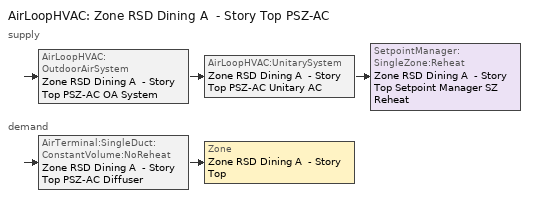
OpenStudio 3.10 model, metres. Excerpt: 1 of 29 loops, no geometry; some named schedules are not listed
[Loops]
AirLoopHVAC 'Zone RSD Dining A  - Story Top PSZ-AC'
 supply: AirLoopHVAC:OutdoorAirSystem 'Zone RSD Dining A  - Story Top PSZ-AC OA System' > AirLoopHVAC:UnitarySystem 'Zone RSD Dining A  - Story Top PSZ-AC Unitary AC' > SetpointManager:SingleZone:Reheat 'Zone RSD Dining A  - Story Top Setpoint Manager SZ Reheat'
 demand: AirTerminal:SingleDuct:ConstantVolume:NoReheat 'Zone RSD Dining A  - Story Top PSZ-AC Diffuser' > Zone 'Zone RSD Dining A  - Story Top'
[Sizing:Zone]
Zone RSD Dining A  - Story Top: Zone Cooling Design Supply Air Temperature Input Method=SupplyAirTemperature; Zone Cooling Design Supply Air Temperature {C}=12.7778; Zone Cooling Design Supply Air Temperature Difference {deltaC}=11.11; Zone Heating Design Supply Air Temperature Input Method=SupplyAirTemperature; Zone Heating Design Supply Air Temperature {C}=50; Zone Heating Design Supply Air Temperature Difference {deltaC}=11.11; Zone Cooling Design Supply Air Humidity Ratio {kg-H2O/kg-air}=0.0085; Zone Heating Design Supply Air Humidity Ratio {kg-H2O/kg-air}=0.008; Cooling Design Air Flow Method=DesignDay; Heating Design Air Flow Method=DesignDay; Account for Dedicated Outdoor Air System=No; Dedicated Outdoor Air System Control Strategy=NeutralSupplyAir; Dedicated Outdoor Air Low Setpoint Temperature for Design {C}=autosize; Dedicated Outdoor Air High Setpoint Temperature for Design {C}=autosize; Zone Load Sizing Method=Sensible Load Only No Latent Load; Zone Latent Cooling Design Supply Air Humidity Ratio Input Method=HumidityRatioDifference; Zone Cooling Design Supply Air Humidity Ratio Difference {kgWater/kgDryAir}=0.005; Zone Latent Heating Design Supply Air Humidity Ratio Input Method=HumidityRatioDifference; Zone Humidification Design Supply Air Humidity Ratio Difference {kgWater/kgDryAir}=0.005; Sizing Option=Coincident
[Zone equipment]
Zone RSD Dining A  - Story Top: Zone RSD Dining A  - Story Top PSZ-AC Diffuser
[AirLoopHVAC]
Zone RSD Dining A  - Story Top PSZ-AC: Availability Schedule=Always On Discrete; Design Supply Air Flow Rate {m3/s}=1.2663; Design Return Air Flow Fraction of Supply Air Flow=1
[Sizing:System]
Zone RSD Dining A  - Story Top PSZ-AC: Type of Load to Size On=Sensible; Design Outdoor Air Flow Rate {m3/s}=1.2663; Central Heating Maximum System Air Flow Ratio=1; Preheat Design Temperature {C}=7.22222; Preheat Design Humidity Ratio {kg-H2O/kg-Air}=0.008; Precool Design Temperature {C}=12.7778; Precool Design Humidity Ratio {kg-H2O/kg-Air}=0.008; Central Cooling Design Supply Air Temperature {C}=12.7778; Central Heating Design Supply Air Temperature {C}=50; Sizing Option=Coincident; 100% Outdoor Air in Cooling=No; 100% Outdoor Air in Heating=No; Central Cooling Design Supply Air Humidity Ratio {kg-H2O/kg-Air}=0.0085; Central Heating Design Supply Air Humidity Ratio {kg-H2O/kg-Air}=0.008; Cooling Design Air Flow Method=DesignDay; Heating Design Air Flow Method=DesignDay; System Outdoor Air Method=ZoneSum; Zone Maximum Outdoor Air Fraction=1; Cooling Supply Air Flow Rate Per Floor Area {m3/s-m2}=0.00996765; Cooling Fraction of Autosized Cooling Supply Air Flow Rate=1; Cooling Supply Air Flow Rate Per Unit Cooling Capacity {m3/s-W}=3.94755e-05; Heating Supply Air Flow Rate Per Floor Area {m3/s-m2}=0.00996765; Heating Fraction of Autosized Heating Supply Air Flow Rate=1; Heating Fraction of Autosized Cooling Supply Air Flow Rate=1; Heating Supply Air Flow Rate Per Unit Heating Capacity {m3/s-W}=3.15882e-05; Cooling Design Capacity Method=CoolingDesignCapacity; Cooling Design Capacity {W}=25302.47; Cooling Design Capacity Per Floor Area {W/m2}=234.7; Fraction of Autosized Cooling Design Capacity=1; Heating Design Capacity Method=HeatingDesignCapacity; Heating Design Capacity {W}=37120.45; Heating Design Capacity Per Floor Area {W/m2}=157; Fraction of Autosized Heating Design Capacity=1; Central Cooling Capacity Control Method=OnOff; Occupant Diversity=1
[SetpointManager:SingleZone:Reheat]
Zone RSD Dining A  - Story Top Setpoint Manager SZ Reheat: Minimum Supply Air Temperature {C}=12.7778; Maximum Supply Air Temperature {C}=50; Control Zone=Zone RSD Dining A  - Story Top; Setpoint Node or NodeList=Zone RSD Dining A  - Story Top PSZ-AC Supply Outlet Node
[Coil:Heating:Gas]
Zone RSD Dining A  - Story Top PSZ-AC Gas Htg Coil: Availability Schedule=Always On Discrete; Gas Burner Efficiency=0.8; Nominal Capacity {W}=60602.5; On Cycle Parasitic Electric Load {W}=0; Off Cycle Parasitic Gas Load {W}=0
[Coil:Heating:Electric]
Zone RSD Dining A  - Story Top PSZ-AC No Heat: Availability Schedule=Always Off Discrete; Efficiency=1; Nominal Capacity {W}=0
[Coil:Cooling:DX:SingleSpeed]
Zone RSD Dining A  - Story Top PSZ-AC 1spd DX AC Clg Coil 81kBtu/hr 9.7SEER 82kBtu/hr 13.0SEER: Availability Schedule=Always On Discrete; Rated Total Cooling Capacity {W}=30237.7; Rated Sensible Heat Ratio=0.713871; Rated COP {W/W}=3.91157; Rated Air Flow Rate {m3/s}=1.2663; Rated Evaporator Fan Power Per Volume Flow Rate 2017 {W/(m3/s)}=773.3; Rated Evaporator Fan Power Per Volume Flow Rate 2023 {W/(m3/s)}=934.4; Total Cooling Capacity Function of Temperature Curve=SpltAC1Sp_ClCap_fT; Total Cooling Capacity Function of Flow Fraction Curve=DXCOOL-NECB2011-REF-CAPFFLOW; Energy Input Ratio Function of Temperature Curve=SpltAC1Sp_EIR_fT; Energy Input Ratio Function of Flow Fraction Curve=DXCOOL-NECB2011-REF-COOLEIRFFLOW; Part Load Fraction Correlation Curve=DXCOOL-NECB2011-REF-COOLPLFFPLR; Minimum Outdoor Dry-Bulb Temperature for Compressor Operation {C}=-25; Nominal Time for Condensate Removal to Begin {s}=0; Ratio of Initial Moisture Evaporation Rate and Steady State Latent Capacity=0; Maximum Cycling Rate {cycles/hr}=0; Latent Capacity Time Constant {s}=0; Condenser Type=AirCooled; Evaporative Condenser Effectiveness=0.9; Evaporative Condenser Air Flow Rate {m3/s}=autosize; Evaporative Condenser Pump Rated Power Consumption {W}=autosize; Crankcase Heater Capacity {W}=0; Maximum Outdoor Dry-Bulb Temperature for Crankcase Heater Operation {C}=10; Basin Heater Capacity {W/K}=0; Basin Heater Setpoint Temperature {C}=2
[Fan:OnOff]
Zone RSD Dining A  - Story Top PSZ-AC Fan: Availability Schedule=Always On Discrete; Fan Total Efficiency=0.546; Pressure Rise {Pa}=622.722; Maximum Flow Rate {m3/s}=1.2663; Motor Efficiency=0.84; Motor In Airstream Fraction=1; Fan Power Ratio Function of Speed Ratio Curve=Fan On Off Power Curve 18; Fan Efficiency Ratio Function of Speed Ratio Curve=Fan On Off Efficiency Curve 18
[AirLoopHVAC:UnitarySystem]
Zone RSD Dining A  - Story Top PSZ-AC Unitary AC: Control Type=Load; Controlling Zone or Thermostat Location=Zone RSD Dining A  - Story Top; Dehumidification Control Type=None; Availability Schedule=Outage Availability Schedule; Supply Fan=Zone RSD Dining A  - Story Top PSZ-AC Fan; Fan Placement=DrawThrough; Supply Air Fan Operating Mode Schedule=Always On Discrete; Heating Coil=Zone RSD Dining A  - Story Top PSZ-AC Gas Htg Coil; DX Heating Coil Sizing Ratio=1; Cooling Coil=Zone RSD Dining A  - Story Top PSZ-AC 1spd DX AC Clg Coil 81kBtu/hr 9.7SEER 82kBtu/hr 13.0SEER; Use DOAS DX Cooling Coil=No; DOAS DX Cooling Coil Leaving Minimum Air Temperature {C}=2; Latent Load Control=SensibleOnlyLoadControl; Supplemental Heating Coil=Zone RSD Dining A  - Story Top PSZ-AC No Heat; Supply Air Flow Rate Method During Cooling Operation=SupplyAirFlowRate; Supply Air Flow Rate During Cooling Operation {m3/s}=1.2663; Supply Air Flow Rate Method During Heating Operation=SupplyAirFlowRate; Supply Air Flow Rate During Heating Operation {m3/s}=1.2663; Supply Air Flow Rate Method When No Cooling or Heating is Required=None; No Load Supply Air Flow Rate Control Set To Low Speed=Yes; Maximum Supply Air Temperature {C}=50; Maximum Outdoor Dry-Bulb Temperature for Supplemental Heater Operation {C}=21; Ancilliary On-Cycle Electric Power {W}=0; Ancilliary Off-Cycle Electric Power {W}=0
[Controller:OutdoorAir]
Zone RSD Dining A  - Story Top PSZ-AC OA System Controller: Minimum Outdoor Air Flow Rate {m3/s}=0; Maximum Outdoor Air Flow Rate {m3/s}=1.2663; Economizer Control Type=NoEconomizer; Economizer Control Action Type=ModulateFlow; Economizer Maximum Limit Dry-Bulb Temperature {C}=28; Economizer Maximum Limit Enthalpy {J/kg}=64000; Lockout Type=LockoutWithCompressor; Minimum Limit Type=FixedMinimum; Minimum Outdoor Air Schedule=Zone RSD Dining A  - Story Top PSZ-AC_night_ventcycle_schedule; Controller Mechanical Ventilation=Controller Mechanical Ventilation 19; High Humidity Control=No; High Humidity Outdoor Air Flow Ratio=1; Control High Indoor Humidity Based on Outdoor Humidity Ratio=Yes; Heat Recovery Bypass Control Type=BypassWhenWithinEconomizerLimits; Economizer Operation Staging=InterlockedWithMechanicalCooling
[Controller:MechanicalVentilation]
Controller Mechanical Ventilation 19: Availability Schedule=Always On Discrete; Demand Controlled Ventilation=Yes
[AirLoopHVAC:OutdoorAirSystem]
Zone RSD Dining A  - Story Top PSZ-AC OA System: Controller=Zone RSD Dining A  - Story Top PSZ-AC OA System Controller
[AirTerminal:SingleDuct:ConstantVolume:NoReheat]
Zone RSD Dining A  - Story Top PSZ-AC Diffuser: Availability Schedule=Always On Discrete; Maximum Air Flow Rate {m3/s}=1.2663
[Schedule:Constant]
Name | Value
Always On Discrete; Zone RSD Dining A  - Story Top PSZ-AC_night_ventcycle_schedule | 1
Always Off Discrete | 0
[Curve:Exponent]
Fan On Off Power Curve 18: Coefficient1 Constant=1; Coefficient2 Constant=0; Coefficient3 Constant=0; Minimum Value of x=0; Maximum Value of x=1
[Curve:Cubic] Maximum Value of x=1
Name | Coefficient1 Constant | Coefficient2 x | Coefficient3 x**2 | Coefficient4 x**3 | Minimum Value of x
Fan On Off Efficiency Curve 18 | 1 | 0 | 0 | 0 | 0
DXCOOL-NECB2011-REF-COOLPLFFPLR | 0.0277 | 4.9151 | -8.184 | 4.2702 | 0.7
[Curve:Biquadratic] Minimum Value of x=7.22222; Maximum Value of x=29.44444; Minimum Value of y=-23.333; Maximum Value of y=46.11111
Name | Coefficient1 Constant | Coefficient2 x | Coefficient3 x**2 | Coefficient4 y | Coefficient5 y**2 | Coefficient6 x*y
SpltAC1Sp_ClCap_fT | 0.67916 | 0.016938 | 0.00069336 | 0.0045576 | -8.42e-05 | -0.00047628
SpltAC1Sp_EIR_fT | 0.739046 | -0.00778968 | 0.000128304 | -0.00027 | 0.0006642 | -0.000648
[Curve:Quadratic] Coefficient1 Constant=1; Coefficient2 x=0; Coefficient3 x**2=0; Minimum Value of x=0; Maximum Value of x=1
DXCOOL-NECB2011-REF-CAPFFLOW; DXCOOL-NECB2011-REF-COOLEIRFFLOW
